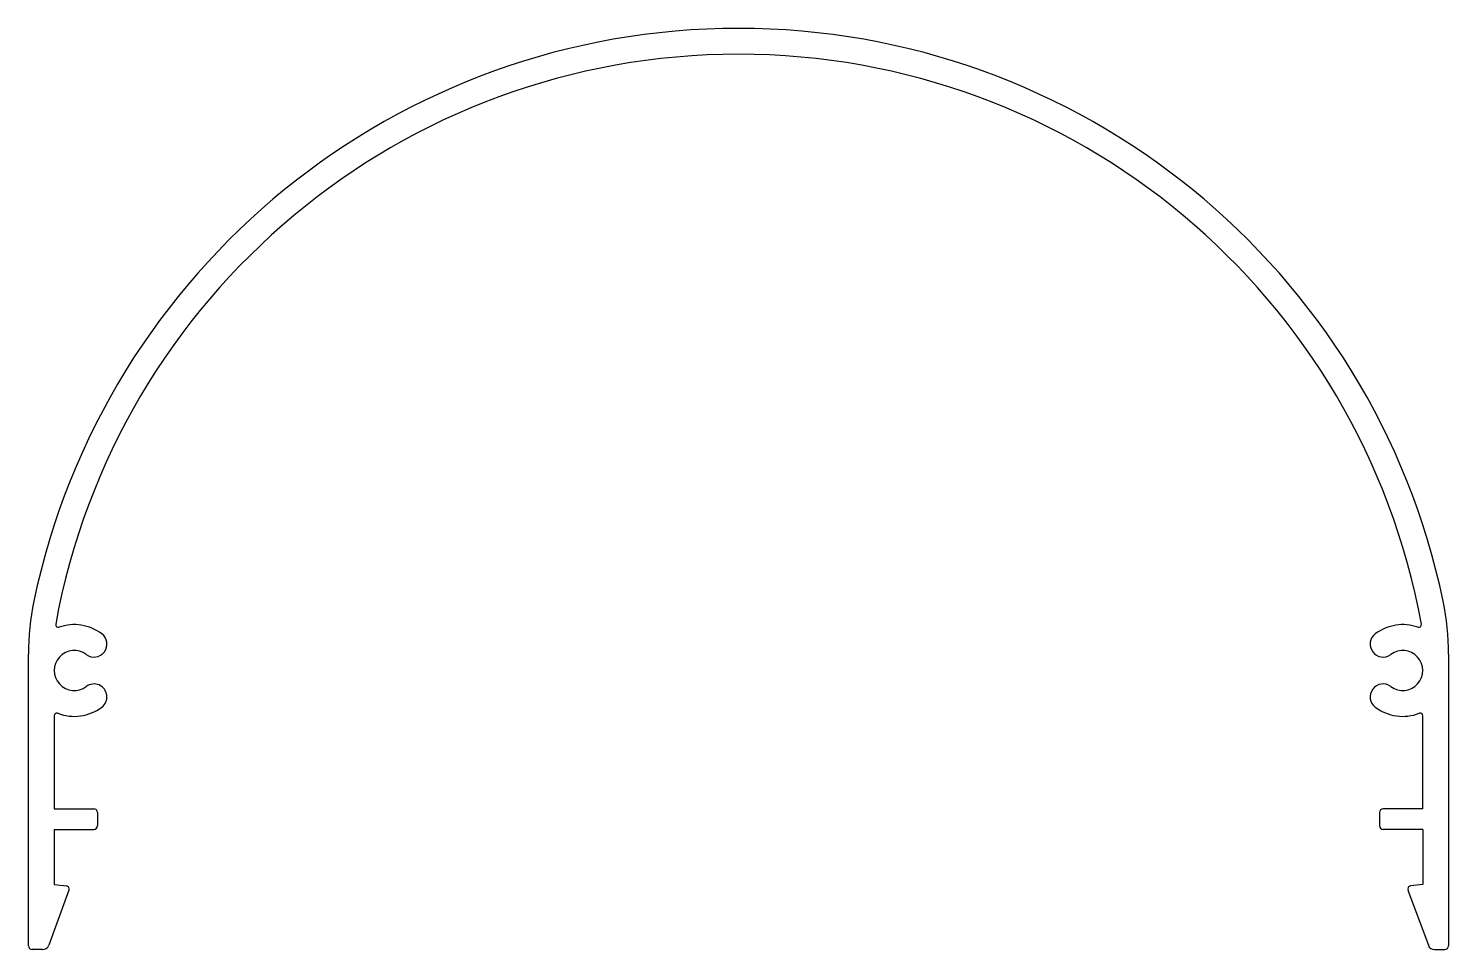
# Model space of a CAD drawing. Extents: x 2356 to 2466, y 1487 to 1559.
import ezdxf

# ---------------------------------------------------------------- set-up
doc = ezdxf.new("R2010")
doc.units = 0
doc.layers.get('0').update_dxf_attribs({"linetype": 'CONTINUOUS'})

msp = doc.modelspace()

# ---------------------------------------------------------------- linework, layer by layer
for p, q in [((2356.4, 1487.78), (2356.4, 1510.34)), ((2466.4, 1510.34), (2466.4, 1487.78)), ((2358.4, 1505.58), (2358.4, 1498.38)), ((2464.4, 1498.38), (2464.4, 1505.58)), ((2358.4, 1498.38), (2361.46, 1498.38)), ((2464.4, 1498.38), (2461.34, 1498.38)), ((2361.76, 1498.08), (2361.76, 1497.08)), ((2461.04, 1498.08), (2461.04, 1497.08)), ((2358.4, 1496.78), (2358.4, 1492.52)), ((2358.4, 1496.78), (2361.46, 1496.78)), ((2464.4, 1496.78), (2461.34, 1496.78)), ((2464.4, 1496.78), (2464.4, 1492.52)), ((2359.54, 1492.09), (2357.97, 1487.81)), ((2358.4, 1492.52), (2359.36, 1492.42)), ((2463.25, 1492.09), (2464.83, 1487.81)), ((2464.4, 1492.52), (2463.44, 1492.42)), ((2357.5, 1487.48), (2356.7, 1487.48)), ((2465.3, 1487.48), (2466.1, 1487.48))]:
    msp.add_line(p, q)
for centre, radius, start, end in [((2411.4, 1503.02), 55.76, 11.8216, 168.1784), ((2411.4, 1503.02), 53.76, 10.3237, 169.6763), ((2376.4, 1510.34), 20, 168.1784, 180), ((2446.4, 1510.34), 20, 0, 11.8216), ((2358.71, 1512.62), 0.2, 169.6763, 289.3313), ((2359.95, 1509.08), 3.55, 53.0888, 109.3313), ((2462.85, 1509.08), 3.55, 70.6687, 126.9112), ((2464.09, 1512.62), 0.2, 250.6687, 10.3237), ((2361.48, 1511.12), 1, 233.0888, 53.0888), ((2461.32, 1511.12), 1, 126.9112, 306.9112), ((2359.95, 1509.08), 1.55, 53.0888, 306.9112), ((2462.85, 1509.08), 1.55, 233.0888, 126.9112), ((2361.48, 1507.04), 1, 306.9112, 126.9112), ((2461.32, 1507.04), 1, 53.0888, 233.0888), ((2359.95, 1509.08), 3.55, 248.8998, 306.9112), ((2462.85, 1509.08), 3.55, 233.0888, 291.1002), ((2358.6, 1505.58), 0.2, 68.8998, 180), ((2464.2, 1505.58), 0.2, 0, 111.1002), ((2361.46, 1498.08), 0.3, 0, 90), ((2461.34, 1498.08), 0.3, 90, 180), ((2361.46, 1497.08), 0.3, 270, 0), ((2461.34, 1497.08), 0.3, 180, 270), ((2359.31, 1492.17), 0.25, 339.8518, 77.7427), ((2463.49, 1492.17), 0.25, 102.2573, 200.1482), ((2356.7, 1487.78), 0.3, 180, 270), ((2357.5, 1487.98), 0.5, 270, 339.8396), ((2465.3, 1487.98), 0.5, 200.1604, 270), ((2466.1, 1487.78), 0.3, 270, 360)]:
    msp.add_arc(centre, radius, start, end)

doc.saveas('drawing.dxf')
